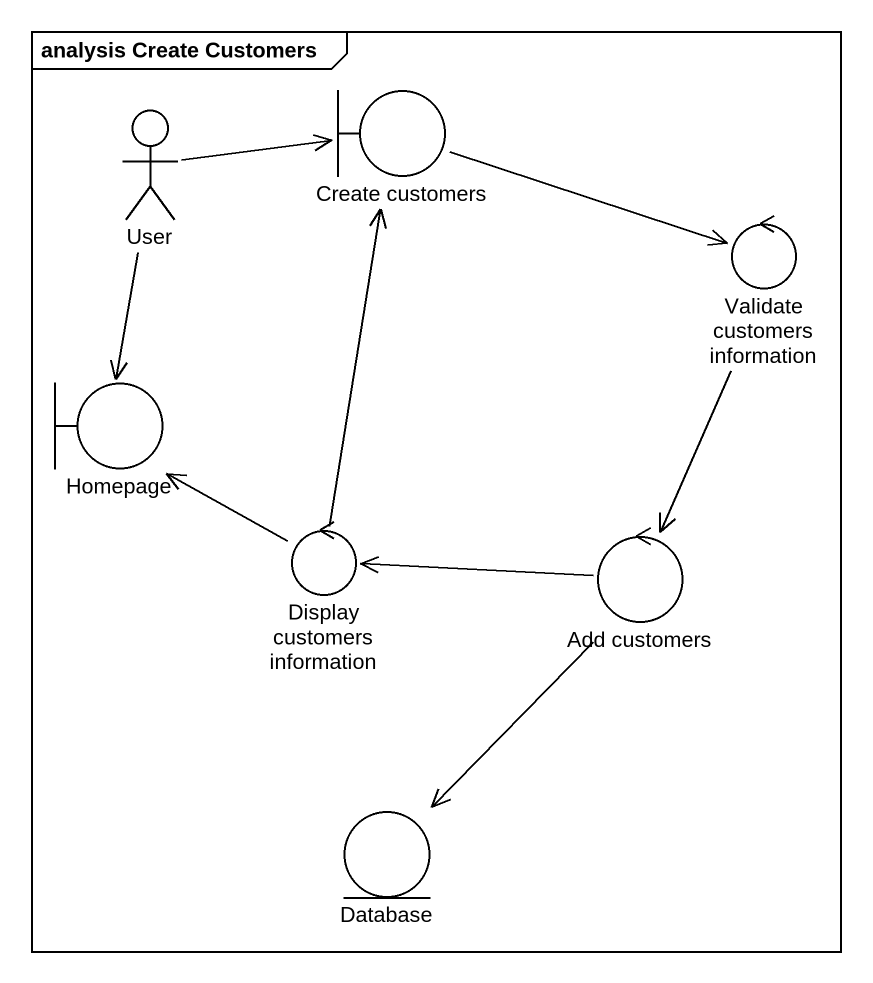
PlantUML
@startuml
mainframe analysis Create Customers
actor User
boundary "Create customers" as Create_customers
control "Validate customers information" as Validate_customers
boundary Homepage
control "Display customers information" as Display_customers
control "Add customers" as Add_customers
entity "Database" as Database_
User -right-> Create_customers
User --> Homepage
Create_customers -right-> Validate_customers
Validate_customers --> Add_customers
Display_customers -up-> Create_customers
Display_customers -up-> Homepage
Add_customers -left-> Display_customers
Add_customers --> Database_
@enduml
